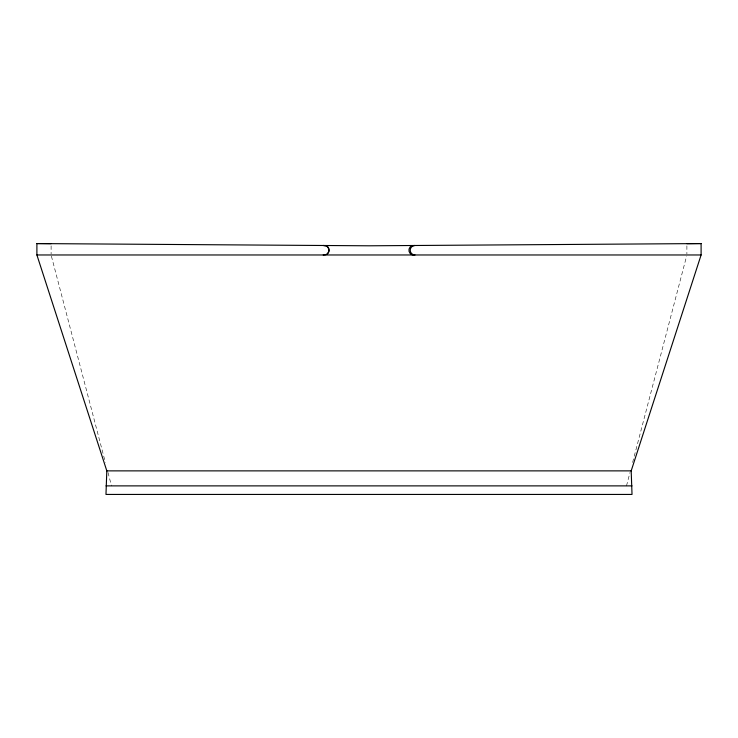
<?xml version="1.0" encoding="UTF-8"?>
<svg xmlns="http://www.w3.org/2000/svg" width="738" height="738" viewBox="0 0 738 738"><rect width="100%" height="100%" fill="white"/><g stroke="black" fill="none" stroke-linecap="round" stroke-linejoin="round"><path stroke-width="0.55" stroke-dasharray="3.69 2.77" d="M626.497 485.881L629.994 472.495M632.623 462.449L686.608 256.086M51.392 256.086L105.377 462.449M108.006 472.495L111.503 485.881M686.894 245.846L686.894 253.844M51.106 245.846L51.106 253.844"/><path stroke-width="1.11" d="M686.894 243.669L701.1 243.568L701.1 254.97L631.184 470.872L632.023 494.432L105.977 494.432L106.816 470.872L36.9 254.97L36.9 243.568L51.106 243.669M323.392 245.477L326.15 245.782A4.825 4.825 0 0 1 327.349 253.937M323.244 245.486L326.011 245.8A4.825 4.825 0 0 1 325.984 254.684L323.216 254.97M701.1 243.568L369 245.8L36.9 243.568M36.9 254.97L701.1 254.97M106.816 470.872L631.184 470.872M105.977 485.881L632.023 485.881M414.608 245.477L411.85 245.782A4.825 4.825 0 0 0 411.85 254.665L413.012 254.97M414.987 254.97A4.742 4.742 0 0 1 410.236 250.247A4.742 4.742 0 0 1 414.959 245.486"/></g></svg>
